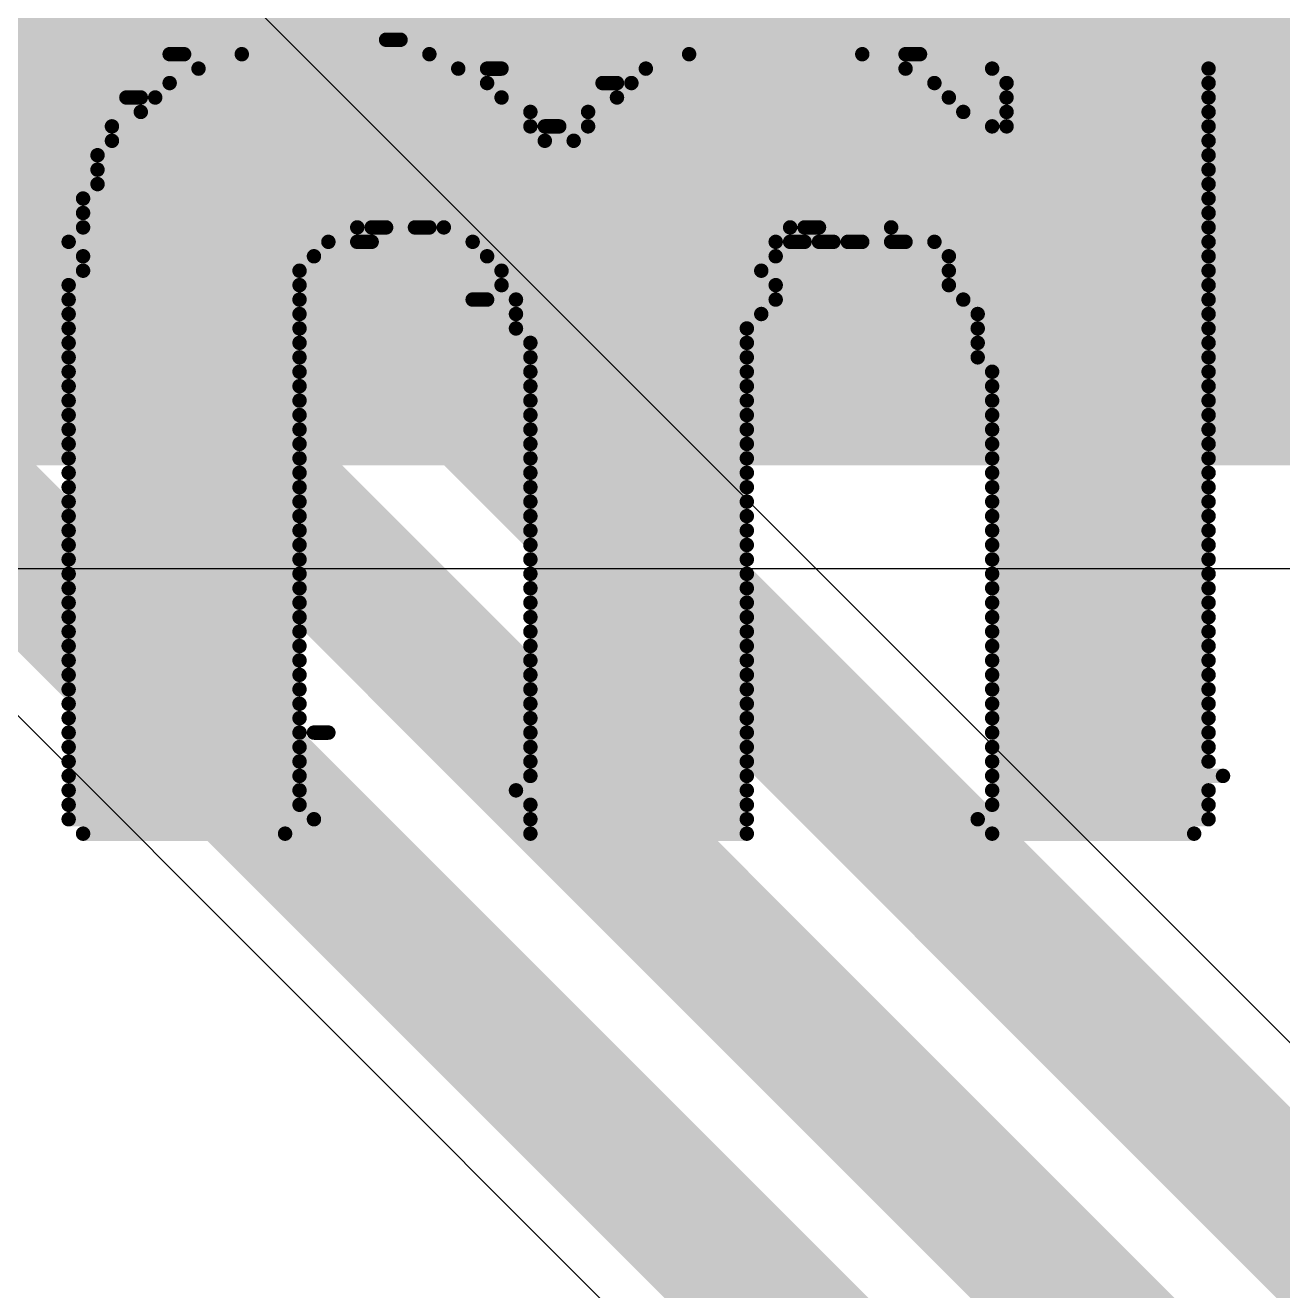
# Model space of a CAD drawing. Header units: millimetres. Extents: x -6 to 194, y -120 to 229.
# Drawn here: x 35.71 to 37.923, y 12.467 to 14.694 of the extents above; entities that cross this region are included whole.
import ezdxf

# ---------------------------------------------------------------- set-up
doc = ezdxf.new("R2010")
doc.units = ezdxf.units.MM
for name, color, linetype in [('BottomLayer', 5, 'Continuous'), ('BottomOverlay', 54, 'Continuous'), ('TopLayer', 1, 'Continuous')]:
    doc.layers.add(name, color=color, linetype=linetype)

msp = doc.modelspace()

# ---------------------------------------------------------------- hatches: boundary and pattern name
at = {"layer": 'BottomLayer'}
msp.add_hatch(color=5, dxfattribs=at).paths.add_polyline_path([(13.9673, 13.9192), (50.1142, 13.9192), (50.1142, 15.7695), (13.9673, 15.7695)])

# ---------------------------------------------------------------- linework, layer by layer
msp.add_line((16.7838, 13.7379), (50.1142, 13.7379), dxfattribs=at)
at = {"layer": 'BottomOverlay', "const_width": 0.0254}
for points in [[(36.3447, 14.6682), (36.3701, 14.6682)], [(35.9637, 14.6428), (35.9891, 14.6428)], [(36.0907, 14.6428), (36.4209, 14.6428)], [(36.8781, 14.6428), (37.1829, 14.6428)], [(37.2591, 14.6428), (37.2845, 14.6428)], [(36.0145, 14.6174), (36.4717, 14.6174)], [(36.5225, 14.6174), (36.5479, 14.6174)], [(36.8019, 14.6174), (37.2591, 14.6174)], [(37.4115, 14.6174), (37.7925, 14.6174)], [(35.9637, 14.592), (36.5225, 14.592)], [(36.7257, 14.592), (36.7511, 14.592)], [(36.7765, 14.592), (37.3099, 14.592)], [(37.4369, 14.592), (37.7925, 14.592)], [(35.8875, 14.5666), (35.9129, 14.5666)], [(35.9383, 14.5666), (36.5479, 14.5666)], [(36.7511, 14.5666), (37.3353, 14.5666)], [(37.4369, 14.5666), (37.7925, 14.5666)], [(35.9129, 14.5412), (36.5987, 14.5412)], [(36.7003, 14.5412), (37.3607, 14.5412)], [(37.4369, 14.5412), (37.7925, 14.5412)], [(35.8621, 14.5158), (36.5987, 14.5158)], [(36.6241, 14.5158), (36.6495, 14.5158)], [(36.7003, 14.5158), (37.4115, 14.5158)], [(37.4369, 14.5158), (37.7925, 14.5158)], [(35.8621, 14.4904), (36.6241, 14.4904)], [(36.6749, 14.4904), (37.7925, 14.4904)], [(35.8367, 14.465), (37.7925, 14.465)], [(35.8367, 14.4396), (37.7925, 14.4396)], [(35.8367, 14.4142), (37.7925, 14.4142)], [(35.8113, 14.3888), (37.7925, 14.3888)], [(35.8113, 14.3634), (37.7925, 14.3634)], [(35.8113, 14.338), (36.2939, 14.338)], [(36.3193, 14.338), (36.3447, 14.338)], [(36.3955, 14.338), (36.4209, 14.338)], [(36.4463, 14.338), (37.0559, 14.338)], [(37.0813, 14.338), (37.1067, 14.338)], [(37.2337, 14.338), (37.7925, 14.338)], [(35.7859, 14.3126), (36.2431, 14.3126)], [(36.2939, 14.3126), (36.3193, 14.3126)], [(36.4971, 14.3126), (37.0305, 14.3126)], [(37.0559, 14.3126), (37.0813, 14.3126)], [(37.1067, 14.3126), (37.1321, 14.3126)], [(37.1575, 14.3126), (37.1829, 14.3126)], [(37.2337, 14.3126), (37.2591, 14.3126)], [(37.3099, 14.3126), (37.7925, 14.3126)], [(35.8113, 14.2872), (36.2177, 14.2872)], [(36.5225, 14.2872), (37.0305, 14.2872)], [(37.3353, 14.2872), (37.7925, 14.2872)], [(35.8113, 14.2618), (36.1923, 14.2618)], [(36.5479, 14.2618), (37.0051, 14.2618)], [(37.3353, 14.2618), (37.7925, 14.2618)], [(35.7859, 14.2364), (36.1923, 14.2364)], [(36.5479, 14.2364), (37.0305, 14.2364)], [(37.3353, 14.2364), (37.7925, 14.2364)], [(35.7859, 14.211), (36.1923, 14.211)], [(36.4971, 14.211), (36.5225, 14.211)], [(36.5733, 14.211), (37.0305, 14.211)], [(37.3607, 14.211), (37.7925, 14.211)], [(35.7859, 14.1856), (36.1923, 14.1856)], [(36.5733, 14.1856), (37.0051, 14.1856)], [(37.3861, 14.1856), (37.7925, 14.1856)], [(35.7859, 14.1602), (36.1923, 14.1602)], [(36.5733, 14.1602), (36.9797, 14.1602)], [(37.3861, 14.1602), (37.7925, 14.1602)], [(35.7859, 14.1348), (36.1923, 14.1348)], [(36.5987, 14.1348), (36.9797, 14.1348)], [(37.3861, 14.1348), (37.7925, 14.1348)], [(35.7859, 14.1094), (36.1923, 14.1094)], [(36.5987, 14.1094), (36.9797, 14.1094)], [(37.3861, 14.1094), (37.7925, 14.1094)], [(35.7859, 14.084), (36.1923, 14.084)], [(36.5987, 14.084), (36.9797, 14.084)], [(37.4115, 14.084), (37.7925, 14.084)], [(35.7859, 14.0586), (36.1923, 14.0586)], [(36.5987, 14.0586), (36.9797, 14.0586)], [(37.4115, 14.0586), (37.7925, 14.0586)], [(35.7859, 14.0332), (36.1923, 14.0332)], [(36.5987, 14.0332), (36.9797, 14.0332)], [(37.4115, 14.0332), (37.7925, 14.0332)], [(35.7859, 14.0078), (36.1923, 14.0078)], [(36.5987, 14.0078), (36.9797, 14.0078)], [(37.4115, 14.0078), (37.7925, 14.0078)], [(35.7859, 13.9824), (36.1923, 13.9824)], [(36.5987, 13.9824), (36.9797, 13.9824)], [(37.4115, 13.9824), (37.7925, 13.9824)], [(35.7859, 13.957), (36.1923, 13.957)], [(36.5987, 13.957), (36.9797, 13.957)], [(37.4115, 13.957), (37.7925, 13.957)], [(35.7859, 13.9316), (36.1923, 13.9316)], [(36.5987, 13.9316), (36.9797, 13.9316)], [(37.4115, 13.9316), (37.7925, 13.9316)], [(35.7859, 13.9062), (36.1923, 13.9062)], [(36.5987, 13.9062), (36.9797, 13.9062)], [(37.4115, 13.9062), (37.7925, 13.9062)], [(35.7859, 13.8808), (36.1923, 13.8808)], [(36.5987, 13.8808), (36.9797, 13.8808)], [(37.4115, 13.8808), (37.7925, 13.8808)], [(35.7859, 13.8554), (36.1923, 13.8554)], [(36.5987, 13.8554), (36.9797, 13.8554)], [(37.4115, 13.8554), (37.7925, 13.8554)], [(35.7859, 13.83), (36.1923, 13.83)], [(36.5987, 13.83), (36.9797, 13.83)], [(37.4115, 13.83), (37.7925, 13.83)], [(35.7859, 13.8046), (36.1923, 13.8046)], [(36.5987, 13.8046), (36.9797, 13.8046)], [(37.4115, 13.8046), (37.7925, 13.8046)], [(35.7859, 13.7792), (36.1923, 13.7792)], [(36.5987, 13.7792), (36.9797, 13.7792)], [(37.4115, 13.7792), (37.7925, 13.7792)], [(35.7859, 13.7538), (36.1923, 13.7538)], [(36.5987, 13.7538), (36.9797, 13.7538)], [(37.4115, 13.7538), (37.7925, 13.7538)], [(35.7859, 13.7284), (36.1923, 13.7284)], [(36.5987, 13.7284), (36.9797, 13.7284)], [(37.4115, 13.7284), (37.7925, 13.7284)], [(35.7859, 13.703), (36.1923, 13.703)], [(36.5987, 13.703), (36.9797, 13.703)], [(37.4115, 13.703), (37.7925, 13.703)], [(35.7859, 13.6776), (36.1923, 13.6776)], [(36.5987, 13.6776), (36.9797, 13.6776)], [(37.4115, 13.6776), (37.7925, 13.6776)], [(35.7859, 13.6522), (36.1923, 13.6522)], [(36.5987, 13.6522), (36.9797, 13.6522)], [(37.4115, 13.6522), (37.7925, 13.6522)], [(35.7859, 13.6268), (36.1923, 13.6268)], [(36.5987, 13.6268), (36.9797, 13.6268)], [(37.4115, 13.6268), (37.7925, 13.6268)], [(35.7859, 13.6014), (36.1923, 13.6014)], [(36.5987, 13.6014), (36.9797, 13.6014)], [(37.4115, 13.6014), (37.7925, 13.6014)], [(35.7859, 13.576), (36.1923, 13.576)], [(36.5987, 13.576), (36.9797, 13.576)], [(37.4115, 13.576), (37.7925, 13.576)], [(35.7859, 13.5506), (36.1923, 13.5506)], [(36.5987, 13.5506), (36.9797, 13.5506)], [(37.4115, 13.5506), (37.7925, 13.5506)], [(35.7859, 13.5252), (36.1923, 13.5252)], [(36.5987, 13.5252), (36.9797, 13.5252)], [(37.4115, 13.5252), (37.7925, 13.5252)], [(35.7859, 13.4998), (36.1923, 13.4998)], [(36.5987, 13.4998), (36.9797, 13.4998)], [(37.4115, 13.4998), (37.7925, 13.4998)], [(35.7859, 13.4744), (36.1923, 13.4744)], [(36.5987, 13.4744), (36.9797, 13.4744)], [(37.4115, 13.4744), (37.7925, 13.4744)], [(35.7859, 13.449), (36.1923, 13.449)], [(36.2177, 13.449), (36.2431, 13.449)], [(36.5987, 13.449), (36.9797, 13.449)], [(37.4115, 13.449), (37.7925, 13.449)], [(35.7859, 13.4236), (36.1923, 13.4236)], [(36.5987, 13.4236), (36.9797, 13.4236)], [(37.4115, 13.4236), (37.7925, 13.4236)], [(35.7859, 13.3982), (36.1923, 13.3982)], [(36.5987, 13.3982), (36.9797, 13.3982)], [(37.4115, 13.3982), (37.7925, 13.3982)], [(35.7859, 13.3728), (36.1923, 13.3728)], [(36.5987, 13.3728), (36.9797, 13.3728)], [(37.4115, 13.3728), (37.8179, 13.3728)], [(35.7859, 13.3474), (36.1923, 13.3474)], [(36.5733, 13.3474), (36.9797, 13.3474)], [(37.4115, 13.3474), (37.7925, 13.3474)], [(35.7859, 13.322), (36.1923, 13.322)], [(36.5987, 13.322), (36.9797, 13.322)], [(37.4115, 13.322), (37.7925, 13.322)], [(35.7859, 13.2966), (36.2177, 13.2966)], [(36.5987, 13.2966), (36.9797, 13.2966)], [(37.3861, 13.2966), (37.7925, 13.2966)], [(35.8113, 13.2712), (36.1669, 13.2712)], [(36.5987, 13.2712), (36.9797, 13.2712)], [(37.4115, 13.2712), (37.7671, 13.2712)]]:
    msp.add_lwpolyline(points, dxfattribs=at)
at = {"layer": 'BottomOverlay', "const_width": 0.0127}
for points in [[(36.3384, 14.6682, 1), (36.3511, 14.6682, 1)], [(36.3638, 14.6682, 1), (36.3765, 14.6682, 1)], [(35.9574, 14.6428, 1), (35.9701, 14.6428, 1)], [(35.9828, 14.6428, 1), (35.9955, 14.6428, 1)], [(36.0844, 14.6428, 1), (36.0971, 14.6428, 1)], [(36.4146, 14.6428, 1), (36.4273, 14.6428, 1)], [(36.8718, 14.6428, 1), (36.8845, 14.6428, 1)], [(37.1766, 14.6428, 1), (37.1893, 14.6428, 1)], [(37.2528, 14.6428, 1), (37.2655, 14.6428, 1)], [(37.2782, 14.6428, 1), (37.2909, 14.6428, 1)], [(36.0082, 14.6174, 1), (36.0209, 14.6174, 1)], [(36.4654, 14.6174, 1), (36.4781, 14.6174, 1)], [(36.5162, 14.6174, 1), (36.5289, 14.6174, 1)], [(36.5416, 14.6174, 1), (36.5543, 14.6174, 1)], [(36.7956, 14.6174, 1), (36.8083, 14.6174, 1)], [(37.2528, 14.6174, 1), (37.2655, 14.6174, 1)], [(37.4052, 14.6174, 1), (37.4179, 14.6174, 1)], [(37.7862, 14.6174, 1), (37.7989, 14.6174, 1)], [(35.9574, 14.592, 1), (35.9701, 14.592, 1)], [(36.5162, 14.592, 1), (36.5289, 14.592, 1)], [(36.7194, 14.592, 1), (36.7321, 14.592, 1)], [(36.7448, 14.592, 1), (36.7575, 14.592, 1)], [(36.7702, 14.592, 1), (36.7829, 14.592, 1)], [(37.3036, 14.592, 1), (37.3163, 14.592, 1)], [(37.4306, 14.592, 1), (37.4433, 14.592, 1)], [(37.7862, 14.592, 1), (37.7989, 14.592, 1)], [(35.8812, 14.5666, 1), (35.8939, 14.5666, 1)], [(35.9066, 14.5666, 1), (35.9193, 14.5666, 1)], [(35.932, 14.5666, 1), (35.9447, 14.5666, 1)], [(36.5416, 14.5666, 1), (36.5543, 14.5666, 1)], [(36.7448, 14.5666, 1), (36.7575, 14.5666, 1)], [(37.329, 14.5666, 1), (37.3417, 14.5666, 1)], [(37.4306, 14.5666, 1), (37.4433, 14.5666, 1)], [(37.7862, 14.5666, 1), (37.7989, 14.5666, 1)], [(35.9066, 14.5412, 1), (35.9193, 14.5412, 1)], [(36.5924, 14.5412, 1), (36.6051, 14.5412, 1)], [(36.694, 14.5412, 1), (36.7067, 14.5412, 1)], [(37.3544, 14.5412, 1), (37.3671, 14.5412, 1)], [(37.4306, 14.5412, 1), (37.4433, 14.5412, 1)], [(37.7862, 14.5412, 1), (37.7989, 14.5412, 1)], [(35.8558, 14.5158, 1), (35.8685, 14.5158, 1)], [(36.5924, 14.5158, 1), (36.6051, 14.5158, 1)], [(36.6178, 14.5158, 1), (36.6305, 14.5158, 1)], [(36.6432, 14.5158, 1), (36.6559, 14.5158, 1)], [(36.694, 14.5158, 1), (36.7067, 14.5158, 1)], [(37.4052, 14.5158, 1), (37.4179, 14.5158, 1)], [(37.4306, 14.5158, 1), (37.4433, 14.5158, 1)], [(37.7862, 14.5158, 1), (37.7989, 14.5158, 1)], [(35.8558, 14.4904, 1), (35.8685, 14.4904, 1)], [(36.6178, 14.4904, 1), (36.6305, 14.4904, 1)], [(36.6686, 14.4904, 1), (36.6813, 14.4904, 1)], [(37.7862, 14.4904, 1), (37.7989, 14.4904, 1)], [(35.8304, 14.465, 1), (35.8431, 14.465, 1)], [(37.7862, 14.465, 1), (37.7989, 14.465, 1)], [(35.8304, 14.4396, 1), (35.8431, 14.4396, 1)], [(37.7862, 14.4396, 1), (37.7989, 14.4396, 1)], [(35.8304, 14.4142, 1), (35.8431, 14.4142, 1)], [(37.7862, 14.4142, 1), (37.7989, 14.4142, 1)], [(35.805, 14.3888, 1), (35.8177, 14.3888, 1)], [(37.7862, 14.3888, 1), (37.7989, 14.3888, 1)], [(35.805, 14.3634, 1), (35.8177, 14.3634, 1)], [(37.7862, 14.3634, 1), (37.7989, 14.3634, 1)], [(35.805, 14.338, 1), (35.8177, 14.338, 1)], [(36.2876, 14.338, 1), (36.3003, 14.338, 1)], [(36.313, 14.338, 1), (36.3257, 14.338, 1)], [(36.3384, 14.338, 1), (36.3511, 14.338, 1)], [(36.3892, 14.338, 1), (36.4019, 14.338, 1)], [(36.4146, 14.338, 1), (36.4273, 14.338, 1)], [(36.44, 14.338, 1), (36.4527, 14.338, 1)], [(37.0496, 14.338, 1), (37.0623, 14.338, 1)], [(37.075, 14.338, 1), (37.0877, 14.338, 1)], [(37.1004, 14.338, 1), (37.1131, 14.338, 1)], [(37.2274, 14.338, 1), (37.2401, 14.338, 1)], [(37.7862, 14.338, 1), (37.7989, 14.338, 1)], [(35.7796, 14.3126, 1), (35.7923, 14.3126, 1)], [(36.2368, 14.3126, 1), (36.2495, 14.3126, 1)], [(36.2876, 14.3126, 1), (36.3003, 14.3126, 1)], [(36.313, 14.3126, 1), (36.3257, 14.3126, 1)], [(36.4908, 14.3126, 1), (36.5035, 14.3126, 1)], [(37.0242, 14.3126, 1), (37.0369, 14.3126, 1)], [(37.0496, 14.3126, 1), (37.0623, 14.3126, 1)], [(37.075, 14.3126, 1), (37.0877, 14.3126, 1)], [(37.1004, 14.3126, 1), (37.1131, 14.3126, 1)], [(37.1258, 14.3126, 1), (37.1385, 14.3126, 1)], [(37.1512, 14.3126, 1), (37.1639, 14.3126, 1)], [(37.1766, 14.3126, 1), (37.1893, 14.3126, 1)], [(37.2274, 14.3126, 1), (37.2401, 14.3126, 1)], [(37.2528, 14.3126, 1), (37.2655, 14.3126, 1)], [(37.3036, 14.3126, 1), (37.3163, 14.3126, 1)], [(37.7862, 14.3126, 1), (37.7989, 14.3126, 1)], [(35.805, 14.2872, 1), (35.8177, 14.2872, 1)], [(36.2114, 14.2872, 1), (36.2241, 14.2872, 1)], [(36.5162, 14.2872, 1), (36.5289, 14.2872, 1)], [(37.0242, 14.2872, 1), (37.0369, 14.2872, 1)], [(37.329, 14.2872, 1), (37.3417, 14.2872, 1)], [(37.7862, 14.2872, 1), (37.7989, 14.2872, 1)], [(35.805, 14.2618, 1), (35.8177, 14.2618, 1)], [(36.186, 14.2618, 1), (36.1987, 14.2618, 1)], [(36.5416, 14.2618, 1), (36.5543, 14.2618, 1)], [(36.9988, 14.2618, 1), (37.0115, 14.2618, 1)], [(37.329, 14.2618, 1), (37.3417, 14.2618, 1)], [(37.7862, 14.2618, 1), (37.7989, 14.2618, 1)], [(35.7796, 14.2364, 1), (35.7923, 14.2364, 1)], [(36.186, 14.2364, 1), (36.1987, 14.2364, 1)], [(36.5416, 14.2364, 1), (36.5543, 14.2364, 1)], [(37.0242, 14.2364, 1), (37.0369, 14.2364, 1)], [(37.329, 14.2364, 1), (37.3417, 14.2364, 1)], [(37.7862, 14.2364, 1), (37.7989, 14.2364, 1)], [(35.7796, 14.211, 1), (35.7923, 14.211, 1)], [(36.186, 14.211, 1), (36.1987, 14.211, 1)], [(36.4908, 14.211, 1), (36.5035, 14.211, 1)], [(36.5162, 14.211, 1), (36.5289, 14.211, 1)], [(36.567, 14.211, 1), (36.5797, 14.211, 1)], [(37.0242, 14.211, 1), (37.0369, 14.211, 1)], [(37.3544, 14.211, 1), (37.3671, 14.211, 1)], [(37.7862, 14.211, 1), (37.7989, 14.211, 1)], [(35.7796, 14.1856, 1), (35.7923, 14.1856, 1)], [(36.186, 14.1856, 1), (36.1987, 14.1856, 1)], [(36.567, 14.1856, 1), (36.5797, 14.1856, 1)], [(36.9988, 14.1856, 1), (37.0115, 14.1856, 1)], [(37.3798, 14.1856, 1), (37.3925, 14.1856, 1)], [(37.7862, 14.1856, 1), (37.7989, 14.1856, 1)], [(35.7796, 14.1602, 1), (35.7923, 14.1602, 1)], [(36.186, 14.1602, 1), (36.1987, 14.1602, 1)], [(36.567, 14.1602, 1), (36.5797, 14.1602, 1)], [(36.9734, 14.1602, 1), (36.9861, 14.1602, 1)], [(37.3798, 14.1602, 1), (37.3925, 14.1602, 1)], [(37.7862, 14.1602, 1), (37.7989, 14.1602, 1)], [(35.7796, 14.1348, 1), (35.7923, 14.1348, 1)], [(36.186, 14.1348, 1), (36.1987, 14.1348, 1)], [(36.5924, 14.1348, 1), (36.6051, 14.1348, 1)], [(36.9734, 14.1348, 1), (36.9861, 14.1348, 1)], [(37.3798, 14.1348, 1), (37.3925, 14.1348, 1)], [(37.7862, 14.1348, 1), (37.7989, 14.1348, 1)], [(35.7796, 14.1094, 1), (35.7923, 14.1094, 1)], [(36.186, 14.1094, 1), (36.1987, 14.1094, 1)], [(36.5924, 14.1094, 1), (36.6051, 14.1094, 1)], [(36.9734, 14.1094, 1), (36.9861, 14.1094, 1)], [(37.3798, 14.1094, 1), (37.3925, 14.1094, 1)], [(37.7862, 14.1094, 1), (37.7989, 14.1094, 1)], [(35.7796, 14.084, 1), (35.7923, 14.084, 1)], [(36.186, 14.084, 1), (36.1987, 14.084, 1)], [(36.5924, 14.084, 1), (36.6051, 14.084, 1)], [(36.9734, 14.084, 1), (36.9861, 14.084, 1)], [(37.4052, 14.084, 1), (37.4179, 14.084, 1)], [(37.7862, 14.084, 1), (37.7989, 14.084, 1)], [(35.7796, 14.0586, 1), (35.7923, 14.0586, 1)], [(36.186, 14.0586, 1), (36.1987, 14.0586, 1)], [(36.5924, 14.0586, 1), (36.6051, 14.0586, 1)], [(36.9734, 14.0586, 1), (36.9861, 14.0586, 1)], [(37.4052, 14.0586, 1), (37.4179, 14.0586, 1)], [(37.7862, 14.0586, 1), (37.7989, 14.0586, 1)], [(35.7796, 14.0332, 1), (35.7923, 14.0332, 1)], [(36.186, 14.0332, 1), (36.1987, 14.0332, 1)], [(36.5924, 14.0332, 1), (36.6051, 14.0332, 1)], [(36.9734, 14.0332, 1), (36.9861, 14.0332, 1)], [(37.4052, 14.0332, 1), (37.4179, 14.0332, 1)], [(37.7862, 14.0332, 1), (37.7989, 14.0332, 1)], [(35.7796, 14.0078, 1), (35.7923, 14.0078, 1)], [(36.186, 14.0078, 1), (36.1987, 14.0078, 1)], [(36.5924, 14.0078, 1), (36.6051, 14.0078, 1)], [(36.9734, 14.0078, 1), (36.9861, 14.0078, 1)], [(37.4052, 14.0078, 1), (37.4179, 14.0078, 1)], [(37.7862, 14.0078, 1), (37.7989, 14.0078, 1)], [(35.7796, 13.9824, 1), (35.7923, 13.9824, 1)], [(36.186, 13.9824, 1), (36.1987, 13.9824, 1)], [(36.5924, 13.9824, 1), (36.6051, 13.9824, 1)], [(36.9734, 13.9824, 1), (36.9861, 13.9824, 1)], [(37.4052, 13.9824, 1), (37.4179, 13.9824, 1)], [(37.7862, 13.9824, 1), (37.7989, 13.9824, 1)], [(35.7796, 13.957, 1), (35.7923, 13.957, 1)], [(36.186, 13.957, 1), (36.1987, 13.957, 1)], [(36.5924, 13.957, 1), (36.6051, 13.957, 1)], [(36.9734, 13.957, 1), (36.9861, 13.957, 1)], [(37.4052, 13.957, 1), (37.4179, 13.957, 1)], [(37.7862, 13.957, 1), (37.7989, 13.957, 1)], [(35.7796, 13.9316, 1), (35.7923, 13.9316, 1)], [(36.186, 13.9316, 1), (36.1987, 13.9316, 1)], [(36.5924, 13.9316, 1), (36.6051, 13.9316, 1)], [(36.9734, 13.9316, 1), (36.9861, 13.9316, 1)], [(37.4052, 13.9316, 1), (37.4179, 13.9316, 1)], [(37.7862, 13.9316, 1), (37.7989, 13.9316, 1)], [(35.7796, 13.9062, 1), (35.7923, 13.9062, 1)], [(36.186, 13.9062, 1), (36.1987, 13.9062, 1)], [(36.5924, 13.9062, 1), (36.6051, 13.9062, 1)], [(36.9734, 13.9062, 1), (36.9861, 13.9062, 1)], [(37.4052, 13.9062, 1), (37.4179, 13.9062, 1)], [(37.7862, 13.9062, 1), (37.7989, 13.9062, 1)], [(35.7796, 13.8808, 1), (35.7923, 13.8808, 1)], [(36.186, 13.8808, 1), (36.1987, 13.8808, 1)], [(36.5924, 13.8808, 1), (36.6051, 13.8808, 1)], [(36.9734, 13.8808, 1), (36.9861, 13.8808, 1)], [(37.4052, 13.8808, 1), (37.4179, 13.8808, 1)], [(37.7862, 13.8808, 1), (37.7989, 13.8808, 1)], [(35.7796, 13.8554, 1), (35.7923, 13.8554, 1)], [(36.186, 13.8554, 1), (36.1987, 13.8554, 1)], [(36.5924, 13.8554, 1), (36.6051, 13.8554, 1)], [(36.9734, 13.8554, 1), (36.9861, 13.8554, 1)], [(37.4052, 13.8554, 1), (37.4179, 13.8554, 1)], [(37.7862, 13.8554, 1), (37.7989, 13.8554, 1)], [(35.7796, 13.83, 1), (35.7923, 13.83, 1)], [(36.186, 13.83, 1), (36.1987, 13.83, 1)], [(36.5924, 13.83, 1), (36.6051, 13.83, 1)], [(36.9734, 13.83, 1), (36.9861, 13.83, 1)], [(37.4052, 13.83, 1), (37.4179, 13.83, 1)], [(37.7862, 13.83, 1), (37.7989, 13.83, 1)], [(35.7796, 13.8046, 1), (35.7923, 13.8046, 1)], [(36.186, 13.8046, 1), (36.1987, 13.8046, 1)], [(36.5924, 13.8046, 1), (36.6051, 13.8046, 1)], [(36.9734, 13.8046, 1), (36.9861, 13.8046, 1)], [(37.4052, 13.8046, 1), (37.4179, 13.8046, 1)], [(37.7862, 13.8046, 1), (37.7989, 13.8046, 1)], [(35.7796, 13.7792, 1), (35.7923, 13.7792, 1)], [(36.186, 13.7792, 1), (36.1987, 13.7792, 1)], [(36.5924, 13.7792, 1), (36.6051, 13.7792, 1)], [(36.9734, 13.7792, 1), (36.9861, 13.7792, 1)], [(37.4052, 13.7792, 1), (37.4179, 13.7792, 1)], [(37.7862, 13.7792, 1), (37.7989, 13.7792, 1)], [(35.7796, 13.7538, 1), (35.7923, 13.7538, 1)], [(36.186, 13.7538, 1), (36.1987, 13.7538, 1)], [(36.5924, 13.7538, 1), (36.6051, 13.7538, 1)], [(36.9734, 13.7538, 1), (36.9861, 13.7538, 1)], [(37.4052, 13.7538, 1), (37.4179, 13.7538, 1)], [(37.7862, 13.7538, 1), (37.7989, 13.7538, 1)], [(35.7796, 13.7284, 1), (35.7923, 13.7284, 1)], [(36.186, 13.7284, 1), (36.1987, 13.7284, 1)], [(36.5924, 13.7284, 1), (36.6051, 13.7284, 1)], [(36.9734, 13.7284, 1), (36.9861, 13.7284, 1)], [(37.4052, 13.7284, 1), (37.4179, 13.7284, 1)], [(37.7862, 13.7284, 1), (37.7989, 13.7284, 1)], [(35.7796, 13.703, 1), (35.7923, 13.703, 1)], [(36.186, 13.703, 1), (36.1987, 13.703, 1)], [(36.5924, 13.703, 1), (36.6051, 13.703, 1)], [(36.9734, 13.703, 1), (36.9861, 13.703, 1)], [(37.4052, 13.703, 1), (37.4179, 13.703, 1)], [(37.7862, 13.703, 1), (37.7989, 13.703, 1)], [(35.7796, 13.6776, 1), (35.7923, 13.6776, 1)], [(36.186, 13.6776, 1), (36.1987, 13.6776, 1)], [(36.5924, 13.6776, 1), (36.6051, 13.6776, 1)], [(36.9734, 13.6776, 1), (36.9861, 13.6776, 1)], [(37.4052, 13.6776, 1), (37.4179, 13.6776, 1)], [(37.7862, 13.6776, 1), (37.7989, 13.6776, 1)], [(35.7796, 13.6522, 1), (35.7923, 13.6522, 1)], [(36.186, 13.6522, 1), (36.1987, 13.6522, 1)], [(36.5924, 13.6522, 1), (36.6051, 13.6522, 1)], [(36.9734, 13.6522, 1), (36.9861, 13.6522, 1)], [(37.4052, 13.6522, 1), (37.4179, 13.6522, 1)], [(37.7862, 13.6522, 1), (37.7989, 13.6522, 1)], [(35.7796, 13.6268, 1), (35.7923, 13.6268, 1)], [(36.186, 13.6268, 1), (36.1987, 13.6268, 1)], [(36.5924, 13.6268, 1), (36.6051, 13.6268, 1)], [(36.9734, 13.6268, 1), (36.9861, 13.6268, 1)], [(37.4052, 13.6268, 1), (37.4179, 13.6268, 1)], [(37.7862, 13.6268, 1), (37.7989, 13.6268, 1)], [(35.7796, 13.6014, 1), (35.7923, 13.6014, 1)], [(36.186, 13.6014, 1), (36.1987, 13.6014, 1)], [(36.5924, 13.6014, 1), (36.6051, 13.6014, 1)], [(36.9734, 13.6014, 1), (36.9861, 13.6014, 1)], [(37.4052, 13.6014, 1), (37.4179, 13.6014, 1)], [(37.7862, 13.6014, 1), (37.7989, 13.6014, 1)], [(35.7796, 13.576, 1), (35.7923, 13.576, 1)], [(36.186, 13.576, 1), (36.1987, 13.576, 1)], [(36.5924, 13.576, 1), (36.6051, 13.576, 1)], [(36.9734, 13.576, 1), (36.9861, 13.576, 1)], [(37.4052, 13.576, 1), (37.4179, 13.576, 1)], [(37.7862, 13.576, 1), (37.7989, 13.576, 1)], [(35.7796, 13.5506, 1), (35.7923, 13.5506, 1)], [(36.186, 13.5506, 1), (36.1987, 13.5506, 1)], [(36.5924, 13.5506, 1), (36.6051, 13.5506, 1)], [(36.9734, 13.5506, 1), (36.9861, 13.5506, 1)], [(37.4052, 13.5506, 1), (37.4179, 13.5506, 1)], [(37.7862, 13.5506, 1), (37.7989, 13.5506, 1)], [(35.7796, 13.5252, 1), (35.7923, 13.5252, 1)], [(36.186, 13.5252, 1), (36.1987, 13.5252, 1)], [(36.5924, 13.5252, 1), (36.6051, 13.5252, 1)], [(36.9734, 13.5252, 1), (36.9861, 13.5252, 1)], [(37.4052, 13.5252, 1), (37.4179, 13.5252, 1)], [(37.7862, 13.5252, 1), (37.7989, 13.5252, 1)], [(35.7796, 13.4998, 1), (35.7923, 13.4998, 1)], [(36.186, 13.4998, 1), (36.1987, 13.4998, 1)], [(36.5924, 13.4998, 1), (36.6051, 13.4998, 1)], [(36.9734, 13.4998, 1), (36.9861, 13.4998, 1)], [(37.4052, 13.4998, 1), (37.4179, 13.4998, 1)], [(37.7862, 13.4998, 1), (37.7989, 13.4998, 1)], [(35.7796, 13.4744, 1), (35.7923, 13.4744, 1)], [(36.186, 13.4744, 1), (36.1987, 13.4744, 1)], [(36.5924, 13.4744, 1), (36.6051, 13.4744, 1)], [(36.9734, 13.4744, 1), (36.9861, 13.4744, 1)], [(37.4052, 13.4744, 1), (37.4179, 13.4744, 1)], [(37.7862, 13.4744, 1), (37.7989, 13.4744, 1)], [(35.7796, 13.449, 1), (35.7923, 13.449, 1)], [(36.186, 13.449, 1), (36.1987, 13.449, 1)], [(36.2114, 13.449, 1), (36.2241, 13.449, 1)], [(36.2368, 13.449, 1), (36.2495, 13.449, 1)], [(36.5924, 13.449, 1), (36.6051, 13.449, 1)], [(36.9734, 13.449, 1), (36.9861, 13.449, 1)], [(37.4052, 13.449, 1), (37.4179, 13.449, 1)], [(37.7862, 13.449, 1), (37.7989, 13.449, 1)], [(35.7796, 13.4236, 1), (35.7923, 13.4236, 1)], [(36.186, 13.4236, 1), (36.1987, 13.4236, 1)], [(36.5924, 13.4236, 1), (36.6051, 13.4236, 1)], [(36.9734, 13.4236, 1), (36.9861, 13.4236, 1)], [(37.4052, 13.4236, 1), (37.4179, 13.4236, 1)], [(37.7862, 13.4236, 1), (37.7989, 13.4236, 1)], [(35.7796, 13.3982, 1), (35.7923, 13.3982, 1)], [(36.186, 13.3982, 1), (36.1987, 13.3982, 1)], [(36.5924, 13.3982, 1), (36.6051, 13.3982, 1)], [(36.9734, 13.3982, 1), (36.9861, 13.3982, 1)], [(37.4052, 13.3982, 1), (37.4179, 13.3982, 1)], [(37.7862, 13.3982, 1), (37.7989, 13.3982, 1)], [(35.7796, 13.3728, 1), (35.7923, 13.3728, 1)], [(36.186, 13.3728, 1), (36.1987, 13.3728, 1)], [(36.5924, 13.3728, 1), (36.6051, 13.3728, 1)], [(36.9734, 13.3728, 1), (36.9861, 13.3728, 1)], [(37.4052, 13.3728, 1), (37.4179, 13.3728, 1)], [(37.8116, 13.3728, 1), (37.8243, 13.3728, 1)], [(35.7796, 13.3474, 1), (35.7923, 13.3474, 1)], [(36.186, 13.3474, 1), (36.1987, 13.3474, 1)], [(36.567, 13.3474, 1), (36.5797, 13.3474, 1)], [(36.9734, 13.3474, 1), (36.9861, 13.3474, 1)], [(37.4052, 13.3474, 1), (37.4179, 13.3474, 1)], [(37.7862, 13.3474, 1), (37.7989, 13.3474, 1)], [(35.7796, 13.322, 1), (35.7923, 13.322, 1)], [(36.186, 13.322, 1), (36.1987, 13.322, 1)], [(36.5924, 13.322, 1), (36.6051, 13.322, 1)], [(36.9734, 13.322, 1), (36.9861, 13.322, 1)], [(37.4052, 13.322, 1), (37.4179, 13.322, 1)], [(37.7862, 13.322, 1), (37.7989, 13.322, 1)], [(35.7796, 13.2966, 1), (35.7923, 13.2966, 1)], [(36.2114, 13.2966, 1), (36.2241, 13.2966, 1)], [(36.5924, 13.2966, 1), (36.6051, 13.2966, 1)], [(36.9734, 13.2966, 1), (36.9861, 13.2966, 1)], [(37.3798, 13.2966, 1), (37.3925, 13.2966, 1)], [(37.7862, 13.2966, 1), (37.7989, 13.2966, 1)], [(35.805, 13.2712, 1), (35.8177, 13.2712, 1)], [(36.1606, 13.2712, 1), (36.1733, 13.2712, 1)], [(36.5924, 13.2712, 1), (36.6051, 13.2712, 1)], [(36.9734, 13.2712, 1), (36.9861, 13.2712, 1)], [(37.4052, 13.2712, 1), (37.4179, 13.2712, 1)], [(37.7608, 13.2712, 1), (37.7735, 13.2712, 1)]]:
    msp.add_lwpolyline(points, format="xyb", close=True, dxfattribs=at)
at = {"layer": 'TopLayer'}
for p, q in [((41.4105, 9.4284), (32.0141, 18.8248)), ((31.0517, 18.1236), (37.5288, 11.6465))]:
    msp.add_line(p, q, dxfattribs=at)
at = {"layer": 'TopLayer', "const_width": 0.254}
for points in [[(31.1401, 19.4058), (41.5543, 8.9916)], [(31.0013, 19.0058), (41.9276, 8.0795)], [(31.1375, 18.3308), (37.736, 11.7323)]]:
    msp.add_lwpolyline(points, dxfattribs=at)

doc.saveas('drawing.dxf')
